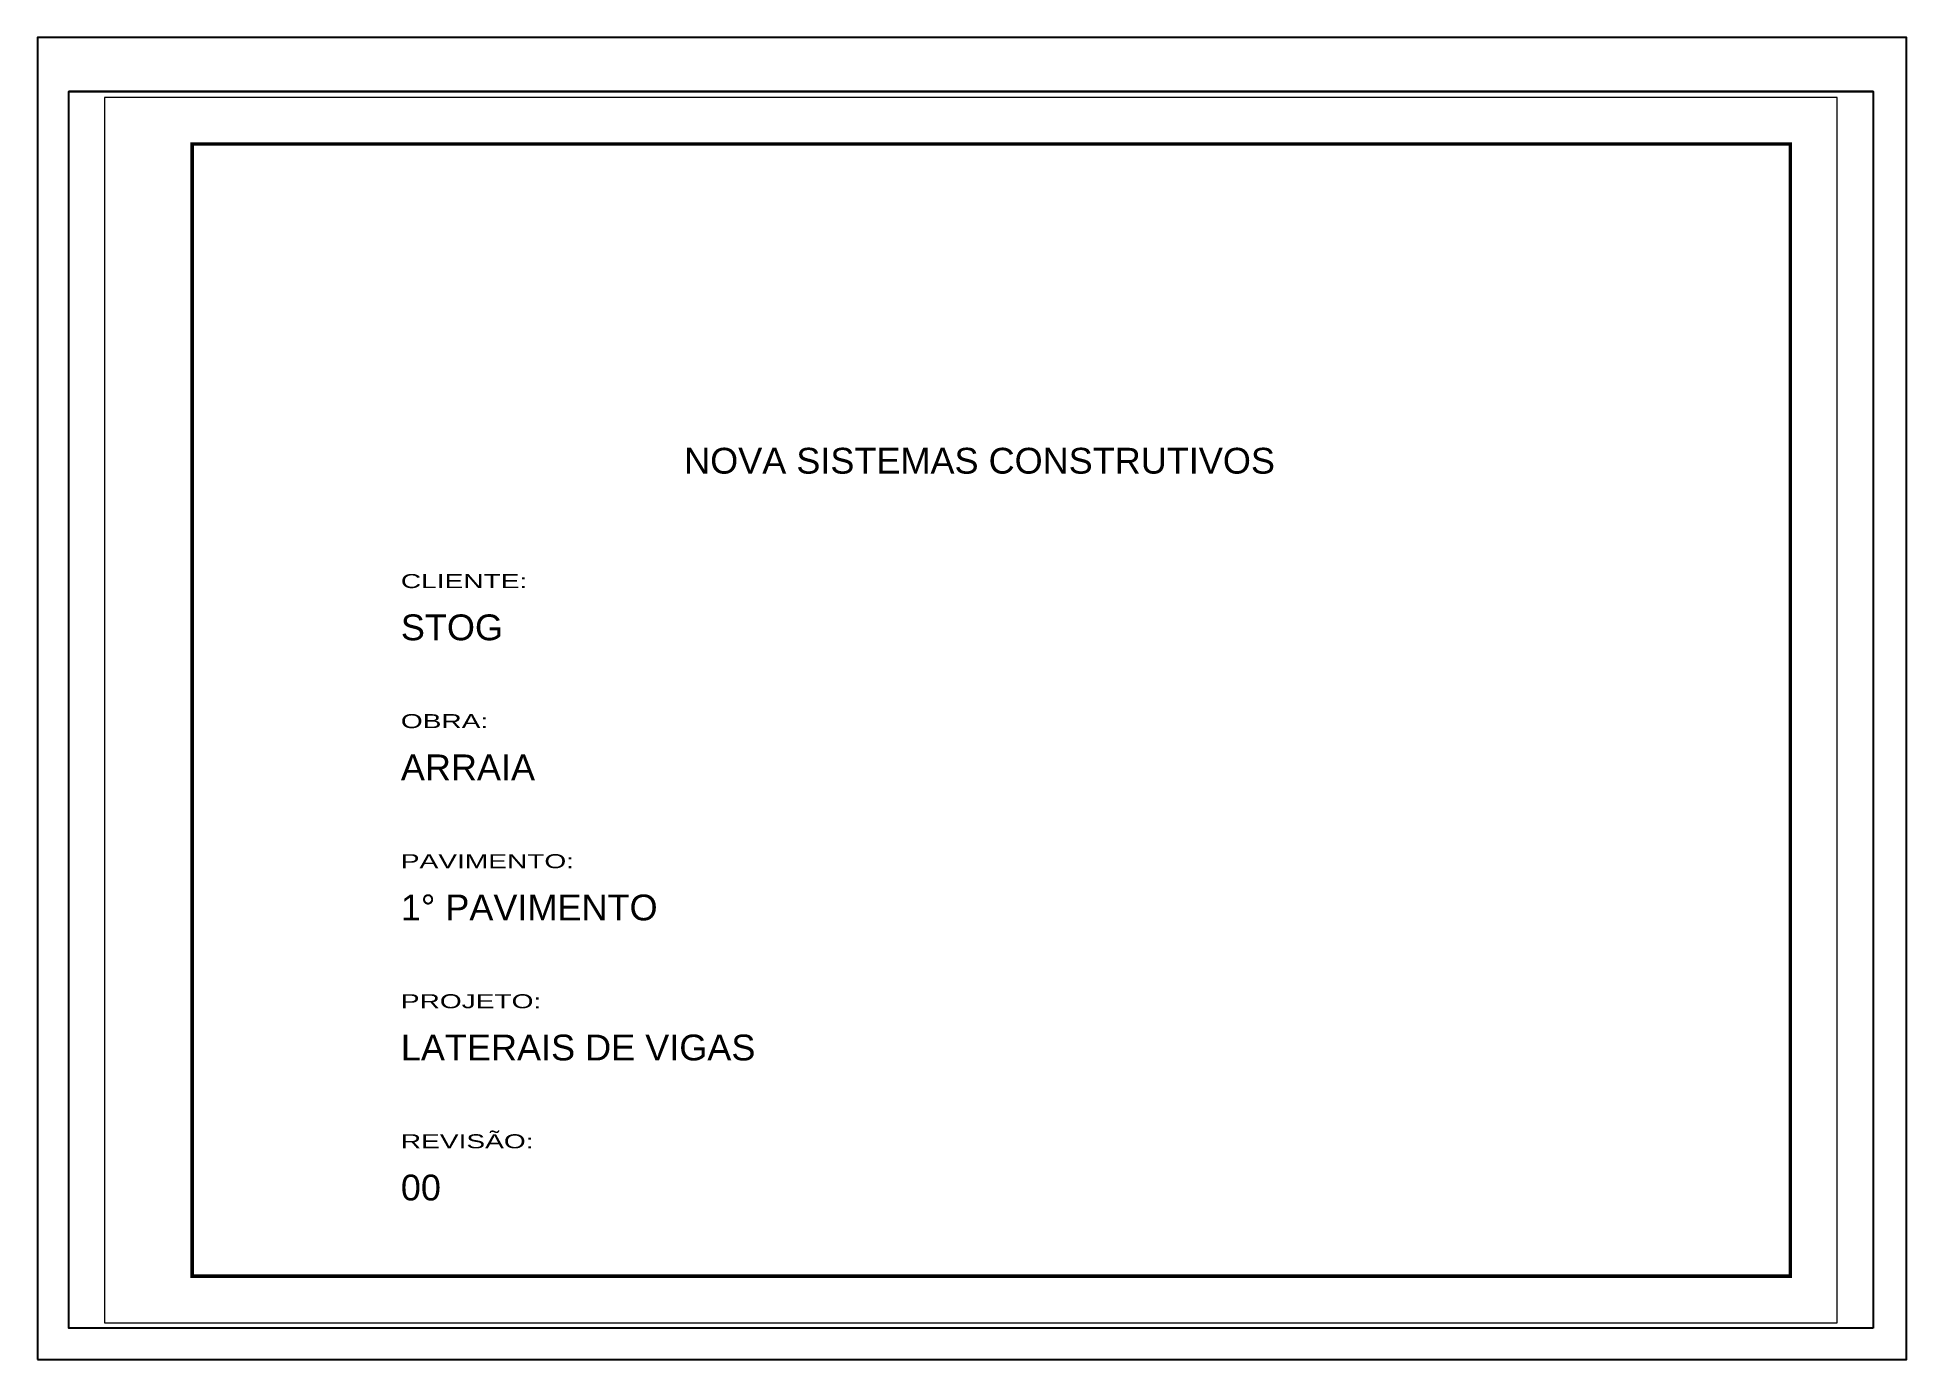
# Paper-space layout '01' of a CAD drawing. Extents: x -1 to 296, y 0 to 210.
# The model-space entities are those that its viewports show. They can reach past a viewport. Long polylines and large blocks are cut down to what shows.
import ezdxf

# ---------------------------------------------------------------- set-up
doc = ezdxf.new("R2010")
doc.units = 0
doc.layers.get('0').update_dxf_attribs({"linetype": 'CONTINUOUS'})
doc.layers.get('Defpoints').update_dxf_attribs({"linetype": 'CONTINUOUS'})
doc.layers.add('Folhas', color=255, linetype='CONTINUOUS', lineweight=9)
doc.styles.add('ARIAL', font='arial.ttf')
doc.styles.add('Tecnologia', font='')
doc.styles.get('Tecnologia').set_extended_font_data('Forgotten Futurist')

msp = doc.modelspace()

# ---------------------------------------------------------------- linework, layer by layer
at = {"layer": 'Folhas'}
msp.add_lwpolyline([(4272.21, 13346.55), (5757.21, 13346.55), (5757.21, 14396.55), (4272.21, 14396.55)], close=True, dxfattribs=at)
at = {"layer": 'Folhas', "color": 30, "const_width": 3}
msp.add_lwpolyline([(4347.21, 13386.55), (5717.21, 13386.55), (5717.21, 14356.55), (4347.21, 14356.55)], close=True, dxfattribs=at)

# ---------------------------------------------------------------- texts
at = {"color": 0, "linetype": 'Continuous', "ltscale": 5, "style": 'ARIAL'}
for s, height, p in [('NOVA SISTEMAS CONSTRUTIVOS', 22.1184, (4768.95, 14074.12)), ('STOG', 22.118, (4526.11, 13931.35)), ('ARRAIA', 22.118, (4526.11, 13811.35)), ('1° PAVIMENTO', 22.1184, (4526.11, 13691.35)), ('LATERAIS DE VIGAS', 22.1184, (4526.11, 13571.35)), ('00', 22.118, (4526.11, 13451.35))]:
    msp.add_text(s, height=height, dxfattribs=at).set_placement(p)
at = {"layer": 'Folhas', "color": 30, "style": 'Tecnologia', "width": 1.5}
for s, p in [('CLIENTE:', (4526.11, 13976.06)), ('OBRA:', (4526.11, 13856.06)), ('PAVIMENTO:', (4526.11, 13736.06)), ('PROJETO:', (4526.11, 13616.06)), ('REVISÃO:', (4526.11, 13496.06))]:
    msp.add_text(s, height=12, dxfattribs=at).set_placement(p)

psp = doc.layouts.new('01')

# ---------------------------------------------------------------- linework, layer by layer
for points in [[(-0.83, -0.24), (296.17, -0.24), (296.17, 209.76), (-0.83, 209.76)], [(290.87, 4.76), (4.17, 4.76), (4.17, 201.19), (290.87, 201.19)]]:
    psp.add_lwpolyline(points, close=True)

# ---------------------------------------------------------------- viewports
at = {"layer": 'Defpoints'}
psp.add_viewport(center=(147.52, 102.98), size=(286.7, 196.4325), view_center_point=(5014.85, 13871.84), view_height=1059.718, dxfattribs=at)

doc.saveas('drawing.dxf')
